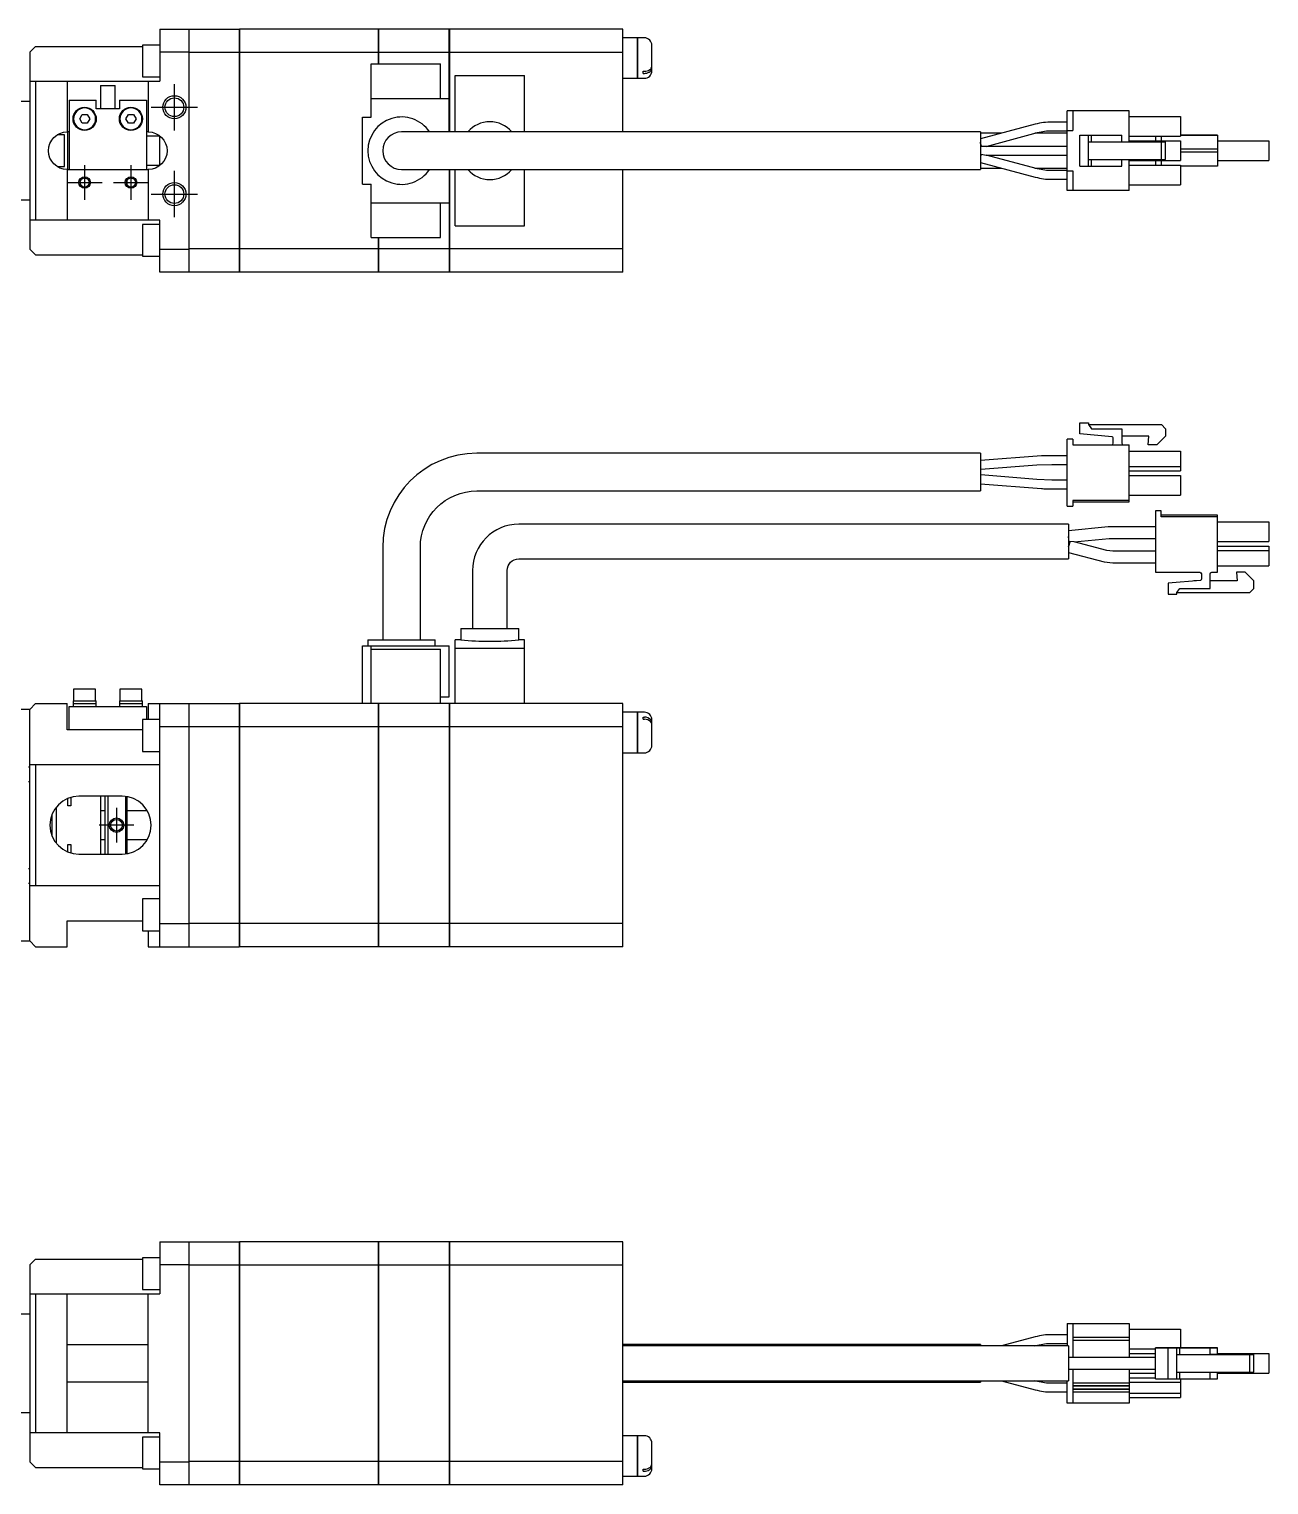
# Model space of a CAD drawing. Extents: x 0 to 782, y -8 to 262.
# Drawn here: x 166.7 to 380.9, y 10 to 261.5 of the extents above; entities that cross this region are included whole.
import ezdxf

# ---------------------------------------------------------------- set-up
doc = ezdxf.new("R2010")
doc.units = 0
doc.header["$LTSCALE"] = 0.5
doc.linetypes.add('CENTER', pattern=[50.8, 31.75, -6.35, 6.35, -6.35])
for name, color, linetype in [('MSM_CENTER', 1, 'CENTER'), ('MSM_CONTINUOUS', 7, 'CONTINUOUS'), ('MSM_NARROW', 5, 'CONTINUOUS')]:
    doc.layers.add(name, color=color, linetype=linetype)

msp = doc.modelspace()

# ---------------------------------------------------------------- linework, layer by layer
at = {"layer": 'MSM_CENTER'}
for p, q in [((191.76, 244), (191.76, 252)), ((187.76, 248), (195.76, 248)), ((176.26, 238), (176.26, 232)), ((184.26, 238), (184.26, 232)), ((191.76, 229), (191.76, 237)), ((173.26, 235), (179.26, 235)), ((181.26, 235), (187.26, 235)), ((187.76, 233), (195.76, 233)), ((181.76, 126.97), (181.76, 120.97)), ((184.76, 123.97), (178.76, 123.97))]:
    msp.add_line(p, q, dxfattribs=at)
at = {"layer": 'MSM_CONTINUOUS'}
for p, q in [((189.26, 261.5), (189.26, 252.5)), ((189.26, 261.5), (202.96, 261.5)), ((194.26, 261.5), (194.26, 219.5)), ((202.96, 261.5), (202.96, 219.5)), ((203.01, 261.45), (202.96, 261.45)), ((226.96, 261.5), (203.01, 261.5)), ((203.01, 261.5), (203.01, 219.5)), ((226.96, 261.5), (226.96, 255.5)), ((227.01, 261.45), (226.96, 261.45)), ((227.01, 261.5), (227.01, 255.5)), ((239.26, 261.5), (227.01, 261.5)), ((239.26, 243.75), (239.26, 261.5)), ((239.31, 261.45), (239.26, 261.45)), ((269.26, 261.5), (239.31, 261.5)), ((239.31, 261.5), (239.31, 243.75)), ((269.26, 243.75), (269.26, 261.5)), ((271.76, 260), (269.26, 260)), ((271.76, 253), (271.76, 260)), ((271.81, 259.95), (271.76, 259.95)), ((271.81, 253), (271.81, 260)), ((272.96, 260), (271.81, 260)), ((167.76, 258.5), (166.76, 257.5)), ((166.76, 257.5), (166.76, 223.5)), ((167.76, 258.5), (186.26, 258.5)), ((186.26, 258.75), (186.26, 253.25)), ((189.26, 258.75), (186.26, 258.75)), ((194.26, 257.5), (189.26, 257.5)), ((202.96, 257.47), (194.26, 257.47)), ((203.01, 257.21), (202.96, 257.21)), ((226.96, 257.47), (203.01, 257.47)), ((227.01, 257.21), (226.96, 257.21)), ((239.26, 257.47), (227.01, 257.47)), ((239.31, 257.21), (239.26, 257.21)), ((269.26, 257.47), (239.31, 257.47)), ((274.26, 254.3), (274.26, 258.7)), ((225.76, 246.28), (225.76, 255.5)), ((225.76, 255.5), (237.76, 255.5)), ((237.76, 249.5), (237.76, 255.5)), ((272.76, 254.21), (272.96, 254.21)), ((272.76, 253.86), (272.76, 254.21)), ((166.76, 252.5), (189.26, 252.5)), ((167.76, 252.5), (167.76, 228.5)), ((173.26, 252.5), (173.26, 243.75)), ((179.01, 251.75), (181.51, 251.75)), ((179.01, 251.75), (179.01, 247.75)), ((181.51, 247.75), (181.51, 251.75)), ((186.26, 253.25), (189.26, 253.25)), ((187.26, 252.5), (187.26, 243.75)), ((240.26, 243.75), (240.26, 253.5)), ((240.26, 253.5), (252.26, 253.5)), ((252.26, 243.75), (252.26, 253.5)), ((269.26, 253), (271.76, 253)), ((271.76, 253.05), (271.81, 253.05)), ((271.81, 253), (272.96, 253)), ((272.76, 253.86), (272.96, 253.86)), ((166.76, 249), (151.56, 249)), ((173.56, 249.25), (173.56, 237.25)), ((173.56, 249.25), (178.26, 249.25)), ((178.26, 247.75), (178.26, 249.25)), ((182.26, 249.25), (182.26, 247.75)), ((182.26, 249.25), (186.96, 249.25)), ((186.96, 249.25), (186.96, 237.25)), ((225.76, 249.5), (239.26, 249.5)), ((175.4, 246), (175.83, 246.75)), ((175.83, 246.75), (176.7, 246.75)), ((176.7, 246.75), (177.13, 246)), ((182.26, 247.75), (178.26, 247.75)), ((183.4, 246), (183.83, 246.75)), ((183.83, 246.75), (184.7, 246.75)), ((184.7, 246.75), (185.13, 246)), ((356.71, 247.4), (346.01, 247.4)), ((346.01, 233.6), (346.01, 247.4)), ((347.01, 247.4), (347.01, 244)), ((356.71, 242), (356.71, 247.4)), ((175.83, 245.25), (175.4, 246)), ((176.7, 245.25), (175.83, 245.25)), ((177.13, 246), (176.7, 245.25)), ((183.83, 245.25), (183.4, 246)), ((184.7, 245.25), (183.83, 245.25)), ((185.13, 246), (184.7, 245.25)), ((224.26, 234.72), (224.26, 246.28)), ((224.26, 246.28), (225.76, 246.28)), ((340.5, 245.07), (331.01, 242.53)), ((346.01, 245.45), (343.39, 245.45)), ((346.01, 244), (347.01, 244)), ((356.71, 246.4), (365.61, 246.4)), ((365.61, 246.4), (365.61, 243)), ((172.76, 243.25), (171.53, 243.25)), ((172.76, 237.75), (172.76, 243.25)), ((173.56, 243.75), (173.26, 243.75)), ((173.36, 237.25), (173.36, 243.75)), ((187.26, 243.75), (186.96, 243.75)), ((189.26, 243), (186.96, 243)), ((189.26, 237.94), (189.26, 243.06)), ((331.01, 243.75), (231.01, 243.75)), ((331.01, 243.75), (331.01, 237.25)), ((334.64, 243.5), (331.01, 243.5)), ((332.04, 241.25), (340.89, 243.62)), ((346.01, 243.5), (340.43, 243.5)), ((343.39, 243.95), (346.01, 243.95)), ((348.21, 243.2), (355.46, 243.2)), ((348.21, 237.8), (348.21, 243.2)), ((349.71, 237.8), (349.71, 243.2)), ((349.71, 242), (363.01, 242)), ((350.21, 242), (350.21, 243.2)), ((355.46, 242), (355.46, 243.2)), ((356.71, 243), (365.61, 243)), ((356.71, 242.2), (365.61, 242.2)), ((361.26, 243), (361.26, 242.2)), ((362.26, 243), (362.26, 242.2)), ((362.31, 239), (362.31, 242)), ((363.01, 239), (363.01, 242)), ((365.61, 243.2), (368.91, 243.2)), ((369.03, 243.2), (365.61, 243.2)), ((365.61, 243.2), (370.71, 243.2)), ((371.96, 243.2), (365.61, 243.2)), ((365.61, 242.2), (365.61, 238.8)), ((368.91, 243.2), (369.21, 243.2)), ((369.21, 243.2), (369.03, 243.2)), ((370.71, 243.2), (371.01, 243.2)), ((371.01, 243.2), (371.96, 243.2)), ((371.96, 243.2), (371.96, 237.8)), ((371.96, 242.2), (380.86, 242.2)), ((371.96, 242.2), (380.86, 242.2)), ((371.96, 242.2), (380.86, 242.2)), ((380.86, 242.2), (380.86, 238.8)), ((346.01, 241.25), (331.01, 241.25)), ((331.01, 239.75), (331.11, 239.75)), ((331.15, 239.87), (332.04, 239.75)), ((332.04, 239.75), (346.01, 239.75)), ((340.89, 237.38), (332.04, 239.75)), ((349.71, 239), (363.01, 239)), ((350.21, 237.8), (350.21, 239)), ((355.46, 237.8), (355.46, 239)), ((356.71, 233.6), (356.71, 239)), ((371.96, 240.75), (365.61, 240.75)), ((371.96, 240.25), (365.61, 240.25)), ((171.53, 237.75), (172.76, 237.75)), ((173.26, 237.25), (173.26, 228.5)), ((173.26, 237.25), (187.26, 237.25)), ((186.96, 238), (189.26, 238)), ((187.26, 237.25), (187.26, 228.5)), ((231.01, 237.25), (331.01, 237.25)), ((239.26, 237.25), (239.26, 219.5)), ((239.31, 237.25), (239.31, 219.5)), ((240.26, 227.5), (240.26, 237.25)), ((252.26, 227.5), (252.26, 237.25)), ((269.26, 219.5), (269.26, 237.25)), ((331.01, 238.47), (340.5, 235.93)), ((331.01, 237.5), (334.64, 237.5)), ((340.43, 237.5), (346.01, 237.5)), ((346.01, 237.05), (343.38, 237.05)), ((346.01, 237), (347.01, 237)), ((347.01, 237), (347.01, 233.6)), ((348.21, 237.8), (355.46, 237.8)), ((356.71, 238.8), (365.61, 238.8)), ((356.71, 238), (365.61, 238)), ((361.26, 238.8), (361.26, 238)), ((362.26, 238.8), (362.26, 238)), ((365.61, 238), (365.61, 234.6)), ((371.96, 237.8), (365.61, 237.8)), ((371.96, 238.8), (380.86, 238.8)), ((183.55, 234.68), (183.56, 234.7)), ((183.56, 235.35), (183.56, 234.7)), ((224.26, 234.72), (225.76, 234.72)), ((225.76, 225.5), (225.76, 234.72)), ((343.38, 235.55), (346.01, 235.55)), ((356.71, 234.6), (365.61, 234.6)), ((151.56, 232), (166.76, 232)), ((225.76, 231.5), (239.26, 231.5)), ((237.76, 225.5), (237.76, 231.5)), ((356.71, 233.6), (346.01, 233.6)), ((189.26, 228.5), (166.76, 228.5)), ((186.26, 227.75), (186.26, 222.25)), ((189.26, 227.75), (186.26, 227.75)), ((189.26, 219.5), (189.26, 228.5)), ((240.26, 227.5), (252.26, 227.5)), ((225.76, 225.5), (237.76, 225.5)), ((226.96, 225.5), (226.96, 219.5)), ((227.01, 225.5), (227.01, 219.5)), ((166.76, 223.5), (167.76, 222.5)), ((167.76, 222.5), (186.26, 222.5)), ((186.26, 222.25), (189.26, 222.25)), ((189.26, 223.5), (194.26, 223.5)), ((202.96, 223.53), (194.26, 223.53)), ((203.01, 223.79), (202.96, 223.79)), ((226.96, 223.53), (203.01, 223.53)), ((227.01, 223.79), (226.96, 223.79)), ((239.26, 223.53), (227.01, 223.53)), ((239.31, 223.79), (239.26, 223.79)), ((269.26, 223.53), (239.31, 223.53)), ((202.96, 219.5), (189.26, 219.5)), ((203.01, 219.55), (202.96, 219.55)), ((226.96, 219.5), (203.01, 219.5)), ((227.01, 219.55), (226.96, 219.55)), ((239.26, 219.5), (227.01, 219.5)), ((239.31, 219.55), (239.26, 219.55)), ((269.26, 219.5), (239.31, 219.5)), ((348.21, 191.56), (348.21, 193.47)), ((348.21, 193.47), (349.71, 193.47)), ((353.78, 191.07), (348.21, 191.56)), ((349.71, 193.47), (349.71, 193.17)), ((349.71, 193.17), (350.21, 192.47)), ((349.71, 193.17), (362.31, 193.17)), ((350.21, 192.47), (355.46, 192.47)), ((355.46, 192.47), (355.46, 189.97)), ((360.14, 191.17), (355.46, 191.17)), ((360.01, 189.67), (360.14, 191.17)), ((363.01, 191.17), (361.51, 189.67)), ((362.31, 193.17), (363.01, 192.47)), ((363.01, 192.47), (363.01, 191.17)), ((346.01, 179.07), (346.01, 190.67)), ((347.01, 190.67), (346.01, 190.67)), ((347.01, 190.67), (347.01, 189.67)), ((347.01, 189.67), (356.71, 189.67)), ((353.96, 189.97), (353.96, 190.87)), ((356.71, 179.82), (356.71, 189.67)), ((361.51, 189.67), (360.01, 189.67)), ((331.01, 188.22), (244.01, 188.22)), ((331.01, 188.22), (331.01, 181.72)), ((341.58, 187.77), (331.01, 186.98)), ((331.07, 185.48), (340.75, 186.2)), ((340.75, 186.2), (343.38, 186.3)), ((346.01, 187.8), (342.39, 187.8)), ((343.38, 186.3), (346.01, 186.3)), ((356.71, 188.57), (365.61, 188.57)), ((365.61, 188.57), (365.61, 185.17)), ((340.75, 183.7), (331.07, 184.47)), ((343.39, 183.6), (340.75, 183.7)), ((346.01, 183.6), (343.39, 183.6)), ((356.71, 185.92), (365.61, 185.92)), ((356.71, 185.17), (365.61, 185.17)), ((356.71, 184.37), (365.61, 184.37)), ((365.61, 184.37), (365.61, 180.97)), ((244.01, 181.72), (331.01, 181.72)), ((331.01, 182.97), (341.56, 182.13)), ((342.41, 182.1), (346.01, 182.1)), ((346.01, 179.07), (347.01, 179.07)), ((347.01, 180.07), (347.01, 179.07)), ((356.71, 180.07), (347.01, 180.07)), ((347.01, 179.82), (356.71, 179.82)), ((356.71, 180.97), (365.61, 180.97)), ((362.26, 178.27), (361.26, 178.27)), ((362.26, 178.27), (361.26, 178.27)), ((361.26, 178.27), (361.26, 167.67)), ((362.26, 177.27), (362.26, 178.27)), ((371.96, 177.52), (362.26, 177.52)), ((371.96, 177.27), (362.26, 177.27)), ((371.96, 177.27), (362.26, 177.27)), ((371.96, 177.27), (371.96, 177.52)), ((371.96, 167.67), (371.96, 177.27)), ((371.96, 176.37), (380.86, 176.37)), ((371.96, 176.37), (380.86, 176.37)), ((380.86, 176.37), (380.86, 172.97)), ((346.26, 175.97), (251.26, 175.97)), ((346.26, 175.97), (346.26, 169.97)), ((353.07, 175.49), (346.26, 174.83)), ((346.36, 172.83), (346.26, 173.82)), ((353.36, 175.5), (353.07, 175.49)), ((361.26, 175.5), (353.36, 175.5)), ((227.76, 171.97), (227.76, 155.97)), ((234.26, 155.97), (234.26, 171.97)), ((346.26, 172.12), (346.48, 172.97)), ((346.45, 172.84), (346.26, 172.12)), ((346.26, 171.09), (352.39, 169.49)), ((346.36, 172.83), (346.45, 172.84)), ((346.45, 172.84), (346.48, 172.97)), ((346.48, 172.97), (346.45, 172.84)), ((347.21, 172.91), (346.48, 172.97)), ((347.21, 172.91), (353.26, 173.49)), ((352.89, 171.43), (347.21, 172.91)), ((353.9, 171.3), (352.89, 171.43)), ((353.26, 173.49), (353.36, 173.5)), ((353.36, 173.5), (361.26, 173.5)), ((361.26, 171.3), (353.9, 171.3)), ((371.96, 172.97), (380.86, 172.97)), ((371.96, 172.17), (380.86, 172.17)), ((371.96, 172.17), (380.86, 172.17)), ((371.96, 171.42), (380.86, 171.42)), ((380.86, 172.17), (380.86, 168.77)), ((251.26, 169.97), (346.26, 169.97)), ((352.39, 169.49), (353.9, 169.3)), ((353.9, 169.3), (361.26, 169.3)), ((371.96, 168.77), (380.86, 168.77)), ((243.26, 167.97), (243.26, 157.97)), ((249.26, 157.97), (249.26, 167.97)), ((361.26, 167.67), (368.91, 167.67)), ((369.03, 166.27), (363.46, 165.79)), ((369.03, 166.27), (363.46, 165.79)), ((369.03, 166.27), (367.88, 166.17)), ((369.03, 166.27), (367.88, 166.17)), ((367.88, 166.17), (367.88, 166.17)), ((369.21, 167.37), (369.21, 166.47)), ((370.71, 164.87), (370.71, 167.37)), ((375.39, 166.17), (370.71, 166.17)), ((375.39, 166.17), (370.71, 166.17)), ((371.01, 167.67), (371.96, 167.67)), ((376.76, 167.67), (375.26, 167.67)), ((375.26, 167.67), (375.39, 166.17)), ((376.76, 167.67), (375.26, 167.67)), ((378.26, 166.17), (376.76, 167.67)), ((378.26, 166.17), (376.76, 167.67)), ((378.26, 164.87), (378.26, 166.17)), ((363.46, 165.79), (363.46, 163.87)), ((363.46, 163.87), (364.96, 163.87)), ((364.96, 164.17), (365.46, 164.87)), ((364.96, 163.87), (364.96, 164.17)), ((364.96, 164.17), (377.56, 164.17)), ((365.46, 164.87), (370.71, 164.87)), ((377.56, 164.17), (378.26, 164.87)), ((225.19, 155.97), (236.83, 155.97)), ((225.19, 155.97), (225.19, 154.97)), ((236.83, 154.97), (236.83, 155.97)), ((240.26, 144.97), (240.26, 155.97)), ((241.26, 155.97), (240.26, 155.97)), ((241.26, 157.97), (251.26, 157.97)), ((241.26, 157.97), (241.26, 155.97)), ((251.26, 155.97), (251.26, 157.97)), ((252.26, 155.97), (251.26, 155.97)), ((252.26, 144.97), (252.26, 155.97)), ((224.26, 144.97), (224.26, 154.97)), ((224.26, 154.97), (239.26, 154.97)), ((225.76, 144.97), (225.76, 154.97)), ((225.76, 154.37), (237.76, 154.37)), ((237.76, 144.97), (237.76, 154.37)), ((239.26, 146.17), (239.26, 154.97)), ((240.26, 154.54), (252.26, 154.54)), ((178.16, 147.47), (174.36, 147.47)), ((174.36, 147.47), (174.36, 145.47)), ((178.16, 145.47), (178.16, 147.47)), ((186.16, 147.47), (182.36, 147.47)), ((182.36, 147.47), (182.36, 145.47)), ((186.16, 145.47), (186.16, 147.47)), ((237.76, 146.17), (239.26, 146.17)), ((166.76, 143.97), (129.26, 143.97)), ((167.76, 144.97), (166.76, 143.97)), ((166.76, 103.97), (166.76, 143.97)), ((167.76, 144.97), (173.26, 144.97)), ((173.26, 140.47), (173.26, 144.97)), ((173.56, 140.47), (173.56, 144.47)), ((173.56, 144.47), (186.96, 144.47)), ((174.26, 145.47), (178.26, 145.47)), ((174.26, 145.47), (174.26, 144.47)), ((174.26, 144.97), (178.26, 144.97)), ((178.26, 144.47), (178.26, 145.47)), ((182.26, 145.47), (186.26, 145.47)), ((182.26, 145.47), (182.26, 144.47)), ((182.26, 144.97), (186.26, 144.97)), ((186.26, 144.47), (186.26, 145.47)), ((186.96, 144.47), (186.96, 142.22)), ((187.26, 144.97), (187.26, 142.22)), ((187.26, 144.97), (202.96, 144.97)), ((189.26, 102.97), (189.26, 144.97)), ((194.26, 144.97), (194.26, 102.97)), ((202.96, 144.97), (202.96, 102.97)), ((203.01, 144.92), (202.96, 144.92)), ((203.01, 144.97), (203.01, 102.97)), ((239.26, 144.97), (203.01, 144.97)), ((226.96, 144.97), (226.96, 102.97)), ((227.01, 144.92), (226.96, 144.92)), ((227.01, 144.97), (227.01, 102.97)), ((239.26, 144.97), (239.26, 102.97)), ((239.31, 144.92), (239.26, 144.92)), ((239.31, 144.97), (239.31, 102.97)), ((269.26, 144.97), (239.31, 144.97)), ((269.26, 102.97), (269.26, 144.97)), ((271.76, 143.47), (269.26, 143.47)), ((271.76, 136.47), (271.76, 143.47)), ((271.81, 143.42), (271.76, 143.42)), ((271.81, 136.47), (271.81, 143.47)), ((272.96, 143.47), (271.81, 143.47)), ((186.26, 142.22), (186.26, 136.72)), ((189.26, 142.22), (186.26, 142.22)), ((194.26, 140.97), (189.26, 140.97)), ((202.96, 140.94), (194.26, 140.94)), ((226.96, 140.94), (203.01, 140.94)), ((239.26, 140.94), (227.01, 140.94)), ((269.26, 140.94), (239.31, 140.94)), ((272.76, 142.62), (272.96, 142.62)), ((272.76, 142.27), (272.76, 142.62)), ((272.76, 142.27), (272.96, 142.27)), ((274.26, 137.77), (274.26, 142.17)), ((186.26, 140.47), (173.26, 140.47)), ((203.01, 140.69), (202.96, 140.69)), ((227.01, 140.69), (226.96, 140.69)), ((239.31, 140.69), (239.26, 140.69)), ((186.26, 136.72), (189.26, 136.72)), ((269.26, 136.47), (271.76, 136.47)), ((271.76, 136.52), (271.81, 136.52)), ((271.81, 136.47), (272.96, 136.47)), ((166.76, 133.97), (166.56, 133.97)), ((166.76, 134.47), (189.26, 134.47)), ((167.76, 134.47), (167.76, 113.47)), ((166.76, 131.47), (166.56, 131.47)), ((173.36, 127.31), (173.36, 128.6)), ((173.86, 128.77), (173.86, 127.31)), ((182.76, 128.97), (175.26, 128.97)), ((179.06, 118.97), (179.06, 128.97)), ((179.76, 128.97), (179.76, 118.97)), ((180.26, 128.97), (180.26, 118.97)), ((183.36, 119.01), (183.36, 128.94)), ((183.56, 128.91), (183.56, 119.04)), ((171.36, 127.1), (171.36, 120.85)), ((173.86, 127.33), (173.36, 127.33)), ((173.86, 127.31), (173.36, 127.31)), ((179.76, 126.47), (179.06, 126.47)), ((187.09, 126.47), (183.56, 126.47)), ((170.56, 125.22), (170.42, 125.22)), ((170.56, 125.68), (170.56, 122.27)), ((170.42, 122.72), (170.56, 122.72)), ((179.06, 121.47), (179.76, 121.47)), ((183.56, 121.47), (187.09, 121.47)), ((173.36, 119.35), (173.36, 120.64)), ((173.36, 120.64), (173.86, 120.64)), ((173.36, 120.62), (173.86, 120.62)), ((173.86, 120.64), (173.86, 119.17)), ((175.26, 118.97), (182.76, 118.97)), ((166.56, 116.47), (166.76, 116.47)), ((166.56, 113.97), (166.76, 113.97)), ((189.26, 113.47), (166.76, 113.47)), ((186.26, 111.22), (186.26, 105.72)), ((189.26, 111.22), (186.26, 111.22)), ((173.26, 107.47), (186.26, 107.47)), ((173.26, 102.97), (173.26, 107.47)), ((186.26, 105.72), (189.26, 105.72)), ((187.26, 105.72), (187.26, 102.97)), ((189.26, 106.97), (194.26, 106.97)), ((202.96, 107), (194.26, 107)), ((203.01, 107.26), (202.96, 107.26)), ((226.96, 107), (203.01, 107)), ((227.01, 107.26), (226.96, 107.26)), ((239.26, 107), (227.01, 107)), ((239.31, 107.26), (239.26, 107.26)), ((269.26, 107), (239.31, 107)), ((129.26, 103.97), (166.76, 103.97)), ((166.76, 103.97), (167.76, 102.97)), ((167.76, 102.97), (173.26, 102.97)), ((187.26, 102.97), (202.96, 102.97)), ((203.01, 103.02), (202.96, 103.02)), ((226.96, 102.97), (203.01, 102.97)), ((227.01, 103.02), (226.96, 103.02)), ((239.26, 102.97), (227.01, 102.97)), ((239.31, 103.02), (239.26, 103.02)), ((269.26, 102.97), (239.31, 102.97)), ((189.26, 52), (189.26, 43)), ((189.26, 52), (202.96, 52)), ((194.26, 52), (194.26, 10)), ((202.96, 52), (202.96, 10)), ((203.01, 51.95), (202.96, 51.95)), ((226.96, 52), (203.01, 52)), ((203.01, 52), (203.01, 10)), ((226.96, 52), (226.96, 10)), ((227.01, 51.95), (226.96, 51.95)), ((239.26, 52), (227.01, 52)), ((227.01, 52), (227.01, 10)), ((239.26, 52), (239.26, 10)), ((239.31, 51.95), (239.26, 51.95)), ((269.26, 52), (239.31, 52)), ((239.31, 52), (239.31, 10)), ((269.26, 10), (269.26, 52)), ((167.76, 49), (166.76, 48)), ((166.76, 48), (166.76, 14)), ((167.76, 49), (186.26, 49)), ((186.26, 49.25), (186.26, 43.75)), ((189.26, 49.25), (186.26, 49.25)), ((194.26, 48), (189.26, 48)), ((202.96, 47.97), (194.26, 47.97)), ((226.96, 47.97), (203.01, 47.97)), ((239.26, 47.97), (227.01, 47.97)), ((269.26, 47.97), (239.31, 47.97)), ((203.01, 47.71), (202.96, 47.71)), ((227.01, 47.71), (226.96, 47.71)), ((239.31, 47.71), (239.26, 47.71)), ((166.76, 43), (189.26, 43)), ((167.76, 43), (167.76, 19)), ((173.26, 19), (173.26, 43)), ((186.26, 43.75), (189.26, 43.75)), ((187.26, 19), (187.26, 43)), ((166.76, 39.5), (151.56, 39.5)), ((346.01, 37.9), (356.71, 37.9)), ((346.01, 37.9), (346.01, 34)), ((347.01, 37.9), (347.01, 32)), ((356.71, 37.9), (356.71, 32)), ((340.5, 35.57), (334.64, 34)), ((346.01, 35.95), (343.38, 35.95)), ((356.71, 35.45), (347.01, 35.45)), ((356.71, 36.9), (365.61, 36.9)), ((365.61, 36.9), (365.61, 33.7)), ((187.26, 34.21), (173.26, 34.21)), ((331.01, 34.25), (269.26, 34.25)), ((346.26, 34), (269.26, 34)), ((331.01, 34.25), (331.01, 34)), ((340.43, 34), (340.89, 34.12)), ((343.38, 34.45), (346.01, 34.45)), ((346.26, 34), (346.26, 28)), ((356.71, 34.95), (347.01, 34.95)), ((356.71, 33.5), (361.26, 33.5)), ((356.71, 32.7), (361.26, 32.7)), ((361.26, 33.7), (368.91, 33.7)), ((362.26, 33.7), (361.26, 33.7)), ((361.26, 28.3), (361.26, 33.7)), ((371.96, 33.7), (362.26, 33.7)), ((363.46, 33.7), (364.96, 33.7)), ((369.03, 33.7), (363.46, 33.7)), ((363.46, 28.3), (363.46, 33.7)), ((364.96, 33.7), (365.46, 33.7)), ((364.96, 28.3), (364.96, 33.7)), ((365.46, 33.7), (370.71, 33.7)), ((365.46, 32.5), (365.46, 33.7)), ((368.91, 33.7), (369.21, 33.7)), ((369.21, 33.7), (369.03, 33.7)), ((370.71, 33.7), (371.01, 33.7)), ((370.71, 32.5), (370.71, 33.7)), ((371.01, 33.7), (371.96, 33.7)), ((371.96, 32.5), (371.96, 33.7)), ((371.96, 32.7), (380.86, 32.7)), ((371.96, 32.7), (380.86, 32.7)), ((371.96, 32.7), (380.86, 32.7)), ((380.86, 32.7), (380.86, 29.3)), ((352.64, 32), (346.26, 32)), ((353.17, 32), (346.26, 32)), ((353.9, 32), (352.64, 32)), ((353.36, 32), (353.17, 32)), ((361.26, 32), (353.36, 32)), ((361.26, 32), (353.9, 32)), ((364.96, 32.5), (365.46, 32.5)), ((364.96, 32.5), (377.56, 32.5)), ((365.46, 32.5), (370.71, 32.5)), ((375.39, 32.5), (370.71, 32.5)), ((371.01, 32.5), (370.71, 32.5)), ((375.26, 32.5), (375.39, 32.5)), ((376.76, 32.5), (375.26, 32.5)), ((378.26, 32.5), (376.76, 32.5)), ((377.56, 32.5), (378.26, 32.5)), ((377.56, 29.5), (377.56, 32.5)), ((378.26, 29.5), (378.26, 32.5)), ((173.26, 27.79), (187.26, 27.79)), ((269.26, 28), (346.26, 28)), ((269.26, 27.75), (331.01, 27.75)), ((331.01, 28), (331.01, 27.75)), ((334.64, 28), (340.5, 26.43)), ((340.89, 27.88), (340.43, 28)), ((346.01, 24.1), (346.01, 28)), ((346.26, 30), (352.64, 30)), ((347.01, 30), (347.01, 24.1)), ((352.64, 30), (353.9, 30)), ((353.9, 30), (361.26, 30)), ((356.71, 30), (356.71, 24.1)), ((356.71, 29.3), (361.26, 29.3)), ((356.71, 28.5), (361.26, 28.5)), ((356.71, 27.75), (365.61, 27.75)), ((361.26, 28.3), (363.46, 28.3)), ((363.46, 28.3), (364.96, 28.3)), ((364.96, 29.5), (377.56, 29.5)), ((364.96, 28.3), (365.46, 28.3)), ((365.46, 28.3), (365.46, 29.5)), ((365.46, 28.3), (370.71, 28.3)), ((365.61, 28.3), (365.61, 25.1)), ((370.71, 28.3), (370.71, 29.5)), ((370.71, 28.3), (371.01, 28.3)), ((371.01, 28.3), (371.96, 28.3)), ((371.96, 28.3), (371.96, 29.5)), ((371.96, 29.3), (380.86, 29.3)), ((377.56, 29.5), (378.26, 29.5)), ((346.01, 27.55), (343.39, 27.55)), ((343.39, 26.05), (346.01, 26.05)), ((356.71, 27.6), (347.01, 27.6)), ((356.71, 27.1), (347.01, 27.1)), ((356.71, 27.05), (347.01, 27.05)), ((356.71, 26.55), (347.01, 26.55)), ((356.71, 26.5), (347.01, 26.5)), ((356.71, 26), (347.01, 26)), ((356.71, 25.85), (365.61, 25.85)), ((356.71, 24.1), (346.01, 24.1)), ((356.71, 25.1), (365.61, 25.1)), ((151.56, 22.5), (166.76, 22.5)), ((189.26, 19), (166.76, 19)), ((186.26, 18.25), (186.26, 12.75)), ((189.26, 18.25), (186.26, 18.25)), ((189.26, 10), (189.26, 19)), ((271.76, 18.5), (269.26, 18.5)), ((271.76, 11.5), (271.76, 18.5)), ((271.81, 18.45), (271.76, 18.45)), ((271.81, 11.5), (271.81, 18.5)), ((272.96, 18.5), (271.81, 18.5)), ((274.26, 12.8), (274.26, 17.2)), ((166.76, 14), (167.76, 13)), ((167.76, 13), (186.26, 13)), ((186.26, 12.75), (189.26, 12.75)), ((189.26, 14), (194.26, 14)), ((202.96, 14.03), (194.26, 14.03)), ((203.01, 14.29), (202.96, 14.29)), ((226.96, 14.03), (203.01, 14.03)), ((227.01, 14.29), (226.96, 14.29)), ((239.26, 14.03), (227.01, 14.03)), ((239.31, 14.29), (239.26, 14.29)), ((269.26, 14.03), (239.31, 14.03)), ((272.76, 12.71), (272.96, 12.71)), ((272.76, 12.35), (272.76, 12.71)), ((269.26, 11.5), (271.76, 11.5)), ((271.76, 11.55), (271.81, 11.55)), ((271.81, 11.5), (272.96, 11.5)), ((272.76, 12.35), (272.96, 12.35)), ((202.96, 10), (189.26, 10)), ((203.01, 10.05), (202.96, 10.05)), ((226.96, 10), (203.01, 10)), ((227.01, 10.05), (226.96, 10.05)), ((239.26, 10), (227.01, 10)), ((239.31, 10.05), (239.26, 10.05)), ((269.26, 10), (239.31, 10))]:
    msp.add_line(p, q, dxfattribs=at)
for centre, radius in [((191.76, 248), 1.62), ((176.26, 246), 2), ((184.26, 246), 2), ((176.26, 235), 0.783), ((184.26, 235), 0.783), ((191.76, 233), 1.62), ((181.76, 123.97), 1.01)]:
    msp.add_circle(centre, radius, dxfattribs=at)
at = {"layer": 'MSM_CONTINUOUS', "extrusion": (0, 0, -1)}
for centre in [(-176.26, 246), (-184.26, 246)]:
    msp.add_circle(centre, 1.9, dxfattribs=at)
at = {"layer": 'MSM_CONTINUOUS'}
for centre, radius, start, end in [((272.96, 258.7), 1.3, 0, 90), ((272.98, 255.82), 1.61, 269.2584, 304.7863), ((272.96, 254.3), 1.3, 270, 360), ((272.98, 255.52), 1.66, 269.4455, 299.7231), ((273.37, 254.86), 0.891, 298.7486, 355.0367), ((273.46, 255.17), 0.809, 303.6126, 357.2927), ((231.01, 240.5), 5.82, 33.9465, 326.0534), ((246.26, 240.5), 5, 40.5416, 139.4584), ((343.38, 234.3), 11.15, 89.9911, 105.0006), ((231.01, 240.5), 3.25, 90, 270), ((323.44, 239.72), 7.9, 11.1931, 16.5267), ((337.71, 243.49), 6.97, 196.249, 198.7124), ((335.55, 238.21), 4.7, 159.3797, 164.6736), ((246.26, 240.5), 5, 220.5416, 319.4584), ((343.38, 246.66), 11.11, 255, 270.006), ((353.66, 189.97), 0.3, 270, 0), ((353.76, 190.87), 0.2, 0, 85), ((355.76, 189.97), 0.3, 180, 270), ((244.01, 171.97), 16.25, 90, 180), ((342.39, 177.05), 10.75, 90, 94.2892), ((331.07, 185.55), 0.0766, 221.3619, 268.95), ((331.07, 184.4), 0.0759, 89.8996, 141.441), ((342.41, 192.85), 10.75, 265.452, 270), ((251.26, 167.97), 8, 90, 180), ((369.01, 166.47), 0.2, 275, 0), ((369.01, 166.47), 0.2, 275, 0), ((246.26, 215.76), 60, 265.2198, 274.7802), ((272.96, 142.17), 1.3, 0, 90), ((273.04, 141.22), 1.41, 41.3743, 92.8178), ((273.05, 140.88), 1.39, 42.8199, 93.04), ((273.51, 141.32), 0.754, 5.8166, 41.8939), ((273.51, 141.67), 0.751, 1.7681, 38.8955), ((272.96, 137.77), 1.3, 270, 360), ((175.26, 123.97), 5, 90, 270), ((182.76, 123.97), 5, 270, 90), ((343.38, 24.8), 11.15, 89.9911, 105.0006), ((343.38, 37.2), 11.15, 255.0015, 270.0068), ((272.96, 17.2), 1.3, 0, 90), ((272.98, 14.32), 1.61, 269.2584, 304.7863), ((272.96, 12.8), 1.3, 270, 360), ((273.37, 13.35), 0.891, 298.7486, 355.0367), ((273.46, 13.67), 0.809, 303.6126, 357.2927), ((272.98, 14.02), 1.66, 269.4455, 299.7231)]:
    msp.add_arc(centre, radius, start, end, dxfattribs=at)
at = {"layer": 'MSM_CONTINUOUS', "extrusion": (0, 0, -1)}
for centre, radius, start, end in [((-173.26, 240.5), 3.25, 270, 90), ((-187.26, 240.5), 3.25, 90, 270), ((-343.38, 234.3), 9.65, 75.0035, 90.008), ((-343.38, 246.66), 9.61, 269.9909, 285.0002), ((-244.01, 171.97), 9.75, 0, 90), ((-251.26, 167.97), 2, 0, 90), ((-368.91, 167.37), 0.3, 90, 180), ((-369.01, 166.47), 0.2, 180, 265), ((-371.01, 167.37), 0.3, 0, 90), ((-343.38, 24.8), 9.65, 75.0035, 90.008), ((-343.38, 37.2), 9.65, 269.9899, 284.9986)]:
    msp.add_arc(centre, radius, start, end, dxfattribs=at)
at = {"layer": 'MSM_NARROW'}
for centre, radius in [((191.76, 248), 2), ((176.26, 235), 1), ((184.26, 235), 1), ((191.76, 233), 2), ((181.76, 123.97), 1.25)]:
    msp.add_circle(centre, radius, dxfattribs=at)

doc.saveas('drawing.dxf')
